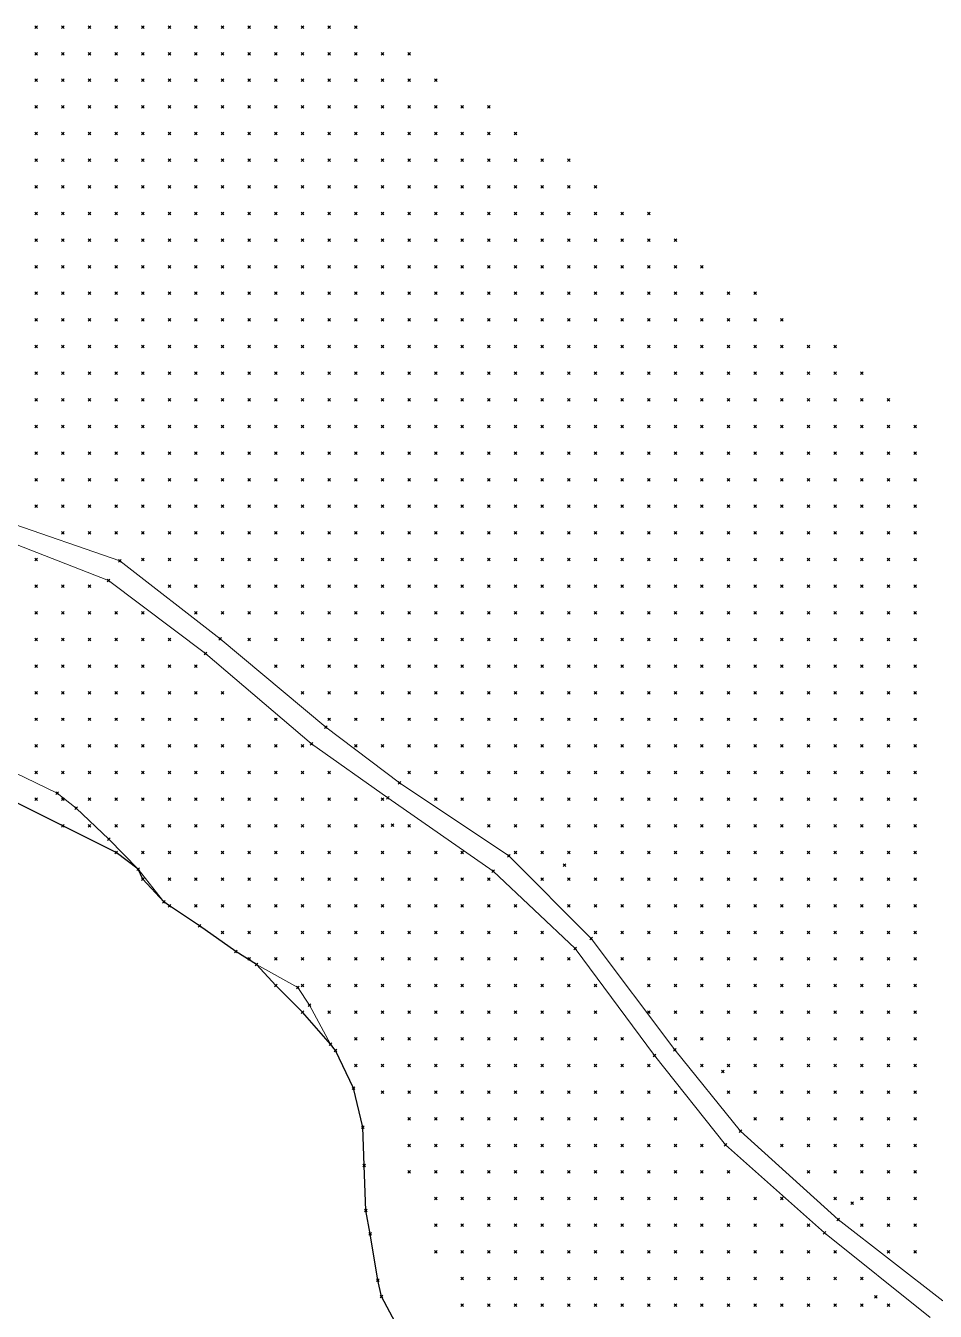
# Model space of a CAD drawing. Header units: metres. Extents: x 441556 to 446409, y 432338 to 461058.
# Drawn here: x 443962.4 to 444064.8, y 446802.6 to 446947.4 of the extents above; entities that cross this region are included whole.
import ezdxf

# ---------------------------------------------------------------- set-up
doc = ezdxf.new("R2010")
doc.units = ezdxf.units.M
doc.header["$MEASUREMENT"] = 0
doc.header["$PDMODE"] = 35
doc.header["$PDSIZE"] = 0.15
for name, color, linetype, lineweight in [('DTM-BRE-RevN_GRP_CURS APA', 2, 'Continuous', 0), ('DTM-BRE-RevN_GRP_DRUM PAMANT', 2, 'Continuous', 0), ('DTM-NOK-RevN_LIDAR_co_lidar', 91, 'Continuous', 0), ('DTM-NOK-RevN_RTK', 32, 'Continuous', 0)]:
    doc.layers.add(name, color=color, linetype=linetype, lineweight=lineweight)
doc.layers.add('DTM-INT_YP', color=121, linetype='Continuous')

msp = doc.modelspace()

# ---------------------------------------------------------------- linework, layer by layer
at = {"layer": 'DTM-BRE-RevN_GRP_CURS APA'}
for p, q in [((443965.916, 446860.971, 337.825), (443961.209, 446863.254, 337.76)), ((443968.059, 446859.263, 337.695), (443965.916, 446860.971, 337.825)), ((443971.738, 446855.771, 337.825), (443968.059, 446859.263, 337.695)), ((443975.044, 446852.379, 337.76), (443971.738, 446855.771, 337.825)), ((443977.959, 446848.715, 337.631), (443975.044, 446852.379, 337.76)), ((443981.965, 446846.009, 337.631), (443977.959, 446848.715, 337.631)), ((443986.047, 446843.104, 337.857), (443981.965, 446846.009, 337.631)), ((443988.392, 446841.653, 337.857), (443986.047, 446843.104, 337.857)), ((443993.042, 446839.075, 337.857), (443988.392, 446841.653, 337.857)), ((443994.367, 446837.067, 337.857), (443993.042, 446839.075, 337.857)), ((443996.726, 446832.668, 337.76), (443994.367, 446837.067, 337.857)), ((443997.285, 446831.983, 337.631), (443996.726, 446832.668, 337.76)), ((443999.303, 446827.731, 337.76), (443997.285, 446831.983, 337.631)), ((444000.34, 446823.33, 337.792), (443999.303, 446827.731, 337.76)), ((444000.507, 446819.024, 337.792), (444000.34, 446823.33, 337.792)), ((444000.709, 446813.936, 337.792), (444000.507, 446819.024, 337.792)), ((444001.199, 446811.333, 337.792), (444000.709, 446813.936, 337.792)), ((444002.046, 446806.088, 337.631), (444001.199, 446811.333, 337.792)), ((444002.471, 446804.263, 337.663), (444002.046, 446806.088, 337.631)), ((444004.633, 446800.156, 337.663), (444002.471, 446804.263, 337.663))]:
    msp.add_line(p, q, dxfattribs=at)
at = {"layer": 'DTM-BRE-RevN_GRP_DRUM PAMANT'}
for p, q in [((443960.186, 446891.55, 357.008), (443972.984, 446887.136, 357.11)), ((443971.723, 446884.923, 357.088), (443959.703, 446889.586, 356.95)), ((443972.984, 446887.136, 357.11), (443984.294, 446878.325, 357.399)), ((443982.638, 446876.673, 357.424), (443971.723, 446884.923, 357.088)), ((443984.294, 446878.325, 357.399), (443996.173, 446868.377, 357.931)), ((443994.569, 446866.501, 358), (443982.638, 446876.673, 357.424)), ((443996.173, 446868.377, 357.931), (444004.487, 446862.108, 358.107)), ((444003.174, 446860.43, 358.197), (443994.569, 446866.501, 358)), ((444004.487, 446862.108, 358.107), (444016.818, 446853.906, 358.566)), ((444015.045, 446852.182, 358.545), (444003.174, 446860.43, 358.197)), ((444016.818, 446853.906, 358.566), (444026.068, 446844.582, 359.051)), ((444024.287, 446843.453, 359.033), (444015.045, 446852.182, 358.545)), ((444026.068, 446844.582, 359.051), (444035.483, 446832.045, 359.107)), ((444033.211, 446831.386, 359.094), (444024.287, 446843.453, 359.033)), ((444041.21, 446821.341, 359.342), (444033.211, 446831.386, 359.094)), ((444035.483, 446832.045, 359.107), (444042.898, 446822.893, 359.368)), ((444042.898, 446822.893, 359.368), (444053.909, 446812.934, 360.001)), ((444052.354, 446811.428, 360.13), (444041.21, 446821.341, 359.342)), ((444053.909, 446812.934, 360.001), (444065.696, 446803.777, 361.316)), ((444064.259, 446801.895, 361.474), (444052.354, 446811.428, 360.13))]:
    msp.add_line(p, q, dxfattribs=at)
at = {"layer": 'DTM-INT_YP'}
msp.add_polyline3d([(444004.633, 446800.156, 337.663), (444002.471, 446804.263, 337.663), (444002.046, 446806.088, 337.631), (444001.199, 446811.333, 337.792), (444000.709, 446813.936, 337.792), (444000.507, 446819.024, 337.792), (444000.34, 446823.33, 337.792), (443999.303, 446827.731, 337.76), (443997.285, 446831.983, 337.631), (443996.726, 446832.668, 337.76), (443993.564, 446836.278, 337.832), (443990.564, 446839.277, 337.92), (443988.392, 446841.653, 337.857), (443986.047, 446843.104, 337.857), (443981.965, 446846.009, 337.631), (443978.567, 446848.275, 337.989), (443977.959, 446848.715, 337.631), (443975.568, 446851.275, 337.965), (443975.044, 446852.379, 337.76), (443972.568, 446854.274, 338.007), (443966.57, 446857.273, 337.688), (443960.571, 446860.273, 337.688)], dxfattribs=at)
at = {"layer": 'DTM-NOK-RevN_LIDAR_co_lidar'}
for p in [(443963.57, 446947.254, 385.695), (443966.57, 446947.254, 387.295), (443969.569, 446947.254, 389.489), (443972.568, 446947.254, 391.902), (443975.568, 446947.254, 394.102), (443978.567, 446947.254, 396.804), (443981.566, 446947.254, 399.875), (443984.566, 446947.254, 403.146), (443987.565, 446947.254, 406.158), (443990.564, 446947.254, 408.574), (443993.564, 446947.254, 410.334), (443996.563, 446947.254, 411.826), (443999.563, 446947.254, 413.54), (443963.57, 446944.254, 384.618), (443966.57, 446944.254, 386.735), (443969.569, 446944.254, 389.379), (443972.568, 446944.254, 392.246), (443975.568, 446944.254, 394.584), (443978.567, 446944.254, 397.173), (443981.566, 446944.254, 400.663), (443984.566, 446944.254, 404.203), (443987.565, 446944.254, 406.568), (443990.564, 446944.254, 408.309), (443993.564, 446944.254, 409.742), (443996.563, 446944.254, 410.989), (443999.563, 446944.254, 412.432), (444002.562, 446944.254, 413.945), (444005.561, 446944.254, 415.307), (443963.57, 446941.255, 384.186), (443966.57, 446941.255, 386.738), (443969.569, 446941.255, 389.799), (443972.568, 446941.255, 392.453), (443975.568, 446941.255, 395.037), (443978.567, 446941.255, 398.635), (443981.566, 446941.255, 402.309), (443984.566, 446941.255, 405.081), (443987.565, 446941.255, 406.685), (443990.564, 446941.255, 407.817), (443993.564, 446941.255, 408.887), (443996.563, 446941.255, 410.053), (443999.563, 446941.255, 411.294), (444002.562, 446941.255, 412.455), (444005.561, 446941.255, 413.646), (444008.561, 446941.255, 414.856), (443963.57, 446938.256, 384.239), (443966.57, 446938.256, 387.434), (443969.569, 446938.256, 390.482), (443972.568, 446938.256, 393.591), (443975.568, 446938.256, 396.285), (443978.567, 446938.256, 400.031), (443981.566, 446938.256, 403.356), (443984.566, 446938.256, 405.301), (443987.565, 446938.256, 406.354), (443990.564, 446938.256, 407.006), (443993.564, 446938.256, 407.834), (443996.563, 446938.256, 408.747), (443999.563, 446938.256, 409.726), (444002.562, 446938.256, 410.79), (444005.561, 446938.256, 411.9), (444008.561, 446938.256, 412.982), (444011.56, 446938.256, 414.032), (444014.559, 446938.256, 415.232), (443963.57, 446935.256, 384.508), (443966.57, 446935.256, 388.782), (443969.569, 446935.256, 391.503), (443972.568, 446935.256, 394.9), (443975.568, 446935.256, 397.311), (443978.567, 446935.256, 400.223), (443981.566, 446935.256, 403.207), (443984.566, 446935.256, 404.821), (443987.565, 446935.256, 405.546), (443990.564, 446935.256, 405.963), (443993.564, 446935.256, 406.414), (443996.563, 446935.256, 407.069), (443999.563, 446935.256, 407.922), (444002.562, 446935.256, 408.988), (444005.561, 446935.256, 410.039), (444008.561, 446935.256, 411.008), (444011.56, 446935.256, 412.115), (444014.559, 446935.256, 413.343), (444017.559, 446935.256, 414.634), (443963.57, 446932.257, 386.751), (443966.57, 446932.257, 389.559), (443969.569, 446932.257, 392.342), (443972.568, 446932.257, 395.404), (443975.568, 446932.257, 397.372), (443978.567, 446932.257, 399.72), (443981.566, 446932.257, 402.127), (443984.566, 446932.257, 403.718), (443987.565, 446932.257, 404.437), (443990.564, 446932.257, 404.763), (443993.564, 446932.257, 405.082), (443996.563, 446932.257, 405.465), (443999.563, 446932.257, 406.172), (444002.562, 446932.257, 407.14), (444005.561, 446932.257, 408.086), (444008.561, 446932.257, 409.1), (444011.56, 446932.257, 410.207), (444014.559, 446932.257, 411.314), (444017.559, 446932.257, 412.634), (444020.558, 446932.257, 413.966), (444023.557, 446932.257, 415.348), (443963.57, 446929.258, 387.582), (443966.57, 446929.258, 389.733), (443969.569, 446929.258, 391.879), (443972.568, 446929.258, 393.792), (443975.568, 446929.258, 395.333), (443978.567, 446929.258, 397.697), (443981.566, 446929.258, 400.323), (443984.566, 446929.258, 401.998), (443987.565, 446929.258, 402.707), (443990.564, 446929.258, 403.01), (443993.564, 446929.258, 403.375), (443996.563, 446929.258, 403.787), (443999.563, 446929.258, 404.382), (444002.562, 446929.258, 405.176), (444005.561, 446929.258, 406.123), (444008.561, 446929.258, 407.175), (444011.56, 446929.258, 408.229), (444014.559, 446929.258, 409.411), (444017.559, 446929.258, 410.752), (444020.558, 446929.258, 411.943), (444023.557, 446929.258, 413.258), (444026.557, 446929.258, 414.381), (443963.57, 446926.258, 387.159), (443966.57, 446926.258, 389.058), (443969.569, 446926.258, 390.597), (443972.568, 446926.258, 391.869), (443975.568, 446926.258, 393.126), (443978.567, 446926.258, 395.116), (443981.566, 446926.258, 397.407), (443984.566, 446926.258, 399.177), (443987.565, 446926.258, 400.455), (443990.564, 446926.258, 401.106), (443993.564, 446926.258, 401.595), (443996.563, 446926.258, 402.071), (443999.563, 446926.258, 402.657), (444002.562, 446926.258, 403.337), (444005.561, 446926.258, 404.201), (444008.561, 446926.258, 405.203), (444011.56, 446926.258, 406.276), (444014.559, 446926.258, 407.603), (444017.559, 446926.258, 408.9), (444020.558, 446926.258, 410.002), (444023.557, 446926.258, 411.123), (444026.557, 446926.258, 412.347), (444029.556, 446926.258, 413.439), (444032.555, 446926.258, 414.778), (443963.57, 446923.259, 385.905), (443966.57, 446923.259, 387.449), (443969.569, 446923.259, 388.654), (443972.568, 446923.259, 389.758), (443975.568, 446923.259, 391.105), (443978.567, 446923.259, 392.657), (443981.566, 446923.259, 394.342), (443984.566, 446923.259, 396.136), (443987.565, 446923.259, 397.814), (443990.564, 446923.259, 398.801), (443993.564, 446923.259, 399.701), (443996.563, 446923.259, 400.317), (443999.563, 446923.259, 400.834), (444002.562, 446923.259, 401.509), (444005.561, 446923.259, 402.376), (444008.561, 446923.259, 403.425), (444011.56, 446923.259, 404.584), (444014.559, 446923.259, 405.796), (444017.559, 446923.259, 406.942), (444020.558, 446923.259, 408.019), (444023.557, 446923.259, 409.202), (444026.557, 446923.259, 410.256), (444029.556, 446923.259, 411.492), (444032.555, 446923.259, 412.945), (444035.555, 446923.259, 414.415), (443963.57, 446920.26, 384.019), (443966.57, 446920.26, 385.449), (443969.569, 446920.26, 386.607), (443972.568, 446920.26, 387.473), (443975.568, 446920.26, 388.859), (443978.567, 446920.26, 390.39), (443981.566, 446920.26, 391.688), (443984.566, 446920.26, 393.541), (443987.565, 446920.26, 395.252), (443990.564, 446920.26, 396.566), (443993.564, 446920.26, 397.577), (443996.563, 446920.26, 398.279), (443999.563, 446920.26, 398.969), (444002.562, 446920.26, 399.703), (444005.561, 446920.26, 400.566), (444008.561, 446920.26, 401.654), (444011.56, 446920.26, 402.778), (444014.559, 446920.26, 403.824), (444017.559, 446920.26, 404.859), (444020.558, 446920.26, 406.056), (444023.557, 446920.26, 407.347), (444026.557, 446920.26, 408.397), (444029.556, 446920.26, 409.727), (444032.555, 446920.26, 411.339), (444035.555, 446920.26, 412.81), (444038.554, 446920.26, 414.311), (443963.57, 446917.26, 382.069), (443966.57, 446917.26, 383.208), (443969.569, 446917.26, 384.421), (443972.568, 446917.26, 385.298), (443975.568, 446917.26, 386.383), (443978.567, 446917.26, 388.041), (443981.566, 446917.26, 389.456), (443984.566, 446917.26, 391.29), (443987.565, 446917.26, 392.93), (443990.564, 446917.26, 394.411), (443993.564, 446917.26, 395.429), (443996.563, 446917.26, 396.256), (443999.563, 446917.26, 397.071), (444002.562, 446917.26, 397.88), (444005.561, 446917.26, 398.681), (444008.561, 446917.26, 399.64), (444011.56, 446917.26, 400.743), (444014.559, 446917.26, 401.748), (444017.559, 446917.26, 402.837), (444020.558, 446917.26, 403.999), (444023.557, 446917.26, 405.298), (444026.557, 446917.26, 406.592), (444029.556, 446917.26, 407.897), (444032.555, 446917.26, 409.628), (444035.555, 446917.26, 410.872), (444038.554, 446917.26, 412.769), (444041.553, 446917.26, 414.241), (444044.553, 446917.26, 416.329), (443963.57, 446914.261, 379.845), (443966.57, 446914.261, 380.645), (443969.569, 446914.261, 381.922), (443972.568, 446914.261, 383.009), (443975.568, 446914.261, 384.21), (443978.567, 446914.261, 385.575), (443981.566, 446914.261, 387.536), (443984.566, 446914.261, 389.269), (443987.565, 446914.261, 390.892), (443990.564, 446914.261, 392.337), (443993.564, 446914.261, 393.442), (443996.563, 446914.261, 394.406), (443999.563, 446914.261, 395.082), (444002.562, 446914.261, 395.859), (444005.561, 446914.261, 396.703), (444008.561, 446914.261, 397.576), (444011.56, 446914.261, 398.614), (444014.559, 446914.261, 399.568), (444017.559, 446914.261, 400.74), (444020.558, 446914.261, 401.863), (444023.557, 446914.261, 403.261), (444026.557, 446914.261, 404.632), (444029.556, 446914.261, 406.121), (444032.555, 446914.261, 407.77), (444035.555, 446914.261, 409.17), (444038.554, 446914.261, 411.241), (444041.553, 446914.261, 412.742), (444044.553, 446914.261, 415.063), (444047.552, 446914.261, 416.924), (443963.57, 446911.262, 377.42), (443966.57, 446911.262, 378.205), (443969.569, 446911.262, 379.612), (443972.568, 446911.262, 380.818), (443975.568, 446911.262, 382.23), (443978.567, 446911.262, 383.306), (443981.566, 446911.262, 385.401), (443984.566, 446911.262, 387.237), (443987.565, 446911.262, 389.042), (443990.564, 446911.262, 390.571), (443993.564, 446911.262, 391.59), (443996.563, 446911.262, 392.454), (443999.563, 446911.262, 393.127), (444002.562, 446911.262, 393.762), (444005.561, 446911.262, 394.629), (444008.561, 446911.262, 395.592), (444011.56, 446911.262, 396.461), (444014.559, 446911.262, 397.385), (444017.559, 446911.262, 398.559), (444020.558, 446911.262, 399.886), (444023.557, 446911.262, 401.438), (444026.557, 446911.262, 402.94), (444029.556, 446911.262, 404.525), (444032.555, 446911.262, 406.021), (444035.555, 446911.262, 407.873), (444038.554, 446911.262, 409.589), (444041.553, 446911.262, 411.574), (444044.553, 446911.262, 413.701), (444047.552, 446911.262, 415.613), (444050.551, 446911.262, 418.001), (444053.551, 446911.262, 420.165), (443963.57, 446908.262, 375.248), (443966.57, 446908.262, 376.061), (443969.569, 446908.262, 377.39), (443972.568, 446908.262, 378.616), (443975.568, 446908.262, 379.649), (443978.567, 446908.262, 381.199), (443981.566, 446908.262, 383.048), (443984.566, 446908.262, 385.092), (443987.565, 446908.262, 387.182), (443990.564, 446908.262, 388.677), (443993.564, 446908.262, 389.648), (443996.563, 446908.262, 390.385), (443999.563, 446908.262, 391.074), (444002.562, 446908.262, 391.733), (444005.561, 446908.262, 392.528), (444008.561, 446908.262, 393.487), (444011.56, 446908.262, 394.454), (444014.559, 446908.262, 395.492), (444017.559, 446908.262, 396.672), (444020.558, 446908.262, 398.089), (444023.557, 446908.262, 399.685), (444026.557, 446908.262, 401.407), (444029.556, 446908.262, 402.73), (444032.555, 446908.262, 404.372), (444035.555, 446908.262, 406.155), (444038.554, 446908.262, 408.277), (444041.553, 446908.262, 410.383), (444044.553, 446908.262, 412.355), (444047.552, 446908.262, 414.225), (444050.551, 446908.262, 416.403), (444053.551, 446908.262, 418.648), (444056.55, 446908.262, 420.539), (443963.57, 446905.263, 372.876), (443966.57, 446905.263, 373.752), (443969.569, 446905.263, 375.056), (443972.568, 446905.263, 376.016), (443975.568, 446905.263, 377.308), (443978.567, 446905.263, 379.083), (443981.566, 446905.263, 380.818), (443984.566, 446905.263, 383.052), (443987.565, 446905.263, 385.731), (443990.564, 446905.263, 387.027), (443993.564, 446905.263, 387.512), (443996.563, 446905.263, 388.144), (443999.563, 446905.263, 388.832), (444002.562, 446905.263, 389.631), (444005.561, 446905.263, 390.419), (444008.561, 446905.263, 391.255), (444011.56, 446905.263, 392.423), (444014.559, 446905.263, 393.586), (444017.559, 446905.263, 394.841), (444020.558, 446905.263, 396.553), (444023.557, 446905.263, 398.049), (444026.557, 446905.263, 399.527), (444029.556, 446905.263, 401.008), (444032.555, 446905.263, 402.728), (444035.555, 446905.263, 404.477), (444038.554, 446905.263, 406.841), (444041.553, 446905.263, 409.206), (444044.553, 446905.263, 411.274), (444047.552, 446905.263, 412.968), (444050.551, 446905.263, 414.913), (444053.551, 446905.263, 417.107), (444056.55, 446905.263, 418.972), (444059.549, 446905.263, 420.616), (443963.57, 446902.264, 370.219), (443966.57, 446902.264, 370.718), (443969.569, 446902.264, 372.015), (443972.568, 446902.264, 373.556), (443975.568, 446902.264, 375.021), (443978.567, 446902.264, 376.533), (443981.566, 446902.264, 378.378), (443984.566, 446902.264, 380.871), (443987.565, 446902.264, 383.803), (443990.564, 446902.264, 385.019), (443993.564, 446902.264, 385.368), (443996.563, 446902.264, 386.035), (443999.563, 446902.264, 386.747), (444002.562, 446902.264, 387.478), (444005.561, 446902.264, 388.254), (444008.561, 446902.264, 389.229), (444011.56, 446902.264, 390.506), (444014.559, 446902.264, 391.679), (444017.559, 446902.264, 393.048), (444020.558, 446902.264, 394.704), (444023.557, 446902.264, 396.118), (444026.557, 446902.264, 397.625), (444029.556, 446902.264, 399.531), (444032.555, 446902.264, 401.014), (444035.555, 446902.264, 402.958), (444038.554, 446902.264, 405.189), (444041.553, 446902.264, 407.665), (444044.553, 446902.264, 409.634), (444047.552, 446902.264, 411.778), (444050.551, 446902.264, 413.525), (444053.551, 446902.264, 415.414), (444056.55, 446902.264, 417.005), (444059.549, 446902.264, 418.469), (444062.549, 446902.264, 419.991), (443963.57, 446899.264, 366.725), (443966.57, 446899.264, 366.069), (443969.569, 446899.264, 367.568), (443972.568, 446899.264, 370.819), (443975.568, 446899.264, 372.74), (443978.567, 446899.264, 374.091), (443981.566, 446899.264, 375.782), (443984.566, 446899.264, 378.082), (443987.565, 446899.264, 380.814), (443990.564, 446899.264, 382.471), (443993.564, 446899.264, 383.22), (443996.563, 446899.264, 383.844), (443999.563, 446899.264, 384.579), (444002.562, 446899.264, 385.426), (444005.561, 446899.264, 386.314), (444008.561, 446899.264, 387.275), (444011.56, 446899.264, 388.432), (444014.559, 446899.264, 389.773), (444017.559, 446899.264, 391.242), (444020.558, 446899.264, 392.711), (444023.557, 446899.264, 394.184), (444026.557, 446899.264, 395.608), (444029.556, 446899.264, 397.79), (444032.555, 446899.264, 399.343), (444035.555, 446899.264, 401.514), (444038.554, 446899.264, 403.813), (444041.553, 446899.264, 405.971), (444044.553, 446899.264, 408.111), (444047.552, 446899.264, 410.068), (444050.551, 446899.264, 411.823), (444053.551, 446899.264, 413.439), (444056.55, 446899.264, 415.046), (444059.549, 446899.264, 416.338), (444062.549, 446899.264, 417.683), (443963.57, 446896.265, 362.394), (443966.57, 446896.265, 362.294), (443969.569, 446896.265, 363.801), (443972.568, 446896.265, 367.206), (443975.568, 446896.265, 370.302), (443978.567, 446896.265, 371.652), (443981.566, 446896.265, 372.79), (443984.566, 446896.265, 375.024), (443987.565, 446896.265, 377.628), (443990.564, 446896.265, 379.384), (443993.564, 446896.265, 380.481), (443996.563, 446896.265, 381.49), (443999.563, 446896.265, 381.93), (444002.562, 446896.265, 382.941), (444005.561, 446896.265, 384.454), (444008.561, 446896.265, 385.455), (444011.56, 446896.265, 386.552), (444014.559, 446896.265, 388.015), (444017.559, 446896.265, 389.454), (444020.558, 446896.265, 390.874), (444023.557, 446896.265, 392.438), (444026.557, 446896.265, 394.439), (444029.556, 446896.265, 395.953), (444032.555, 446896.265, 398.01), (444035.555, 446896.265, 400.395), (444038.554, 446896.265, 402.637), (444041.553, 446896.265, 404.451), (444044.553, 446896.265, 406.43), (444047.552, 446896.265, 408.416), (444050.551, 446896.265, 409.874), (444053.551, 446896.265, 411.318), (444056.55, 446896.265, 412.679), (444059.549, 446896.265, 413.959), (444062.549, 446896.265, 415.387), (443963.57, 446893.266, 358.226), (443966.57, 446893.266, 358.93), (443969.569, 446893.266, 360.092), (443972.568, 446893.266, 363.251), (443975.568, 446893.266, 366.881), (443978.567, 446893.266, 369.293), (443981.566, 446893.266, 370.902), (443984.566, 446893.266, 372.717), (443987.565, 446893.266, 375.052), (443990.564, 446893.266, 376.91), (443993.564, 446893.266, 378.185), (443996.563, 446893.266, 379.229), (443999.563, 446893.266, 380.344), (444002.562, 446893.266, 381.397), (444005.561, 446893.266, 382.3), (444008.561, 446893.266, 383.306), (444011.56, 446893.266, 384.741), (444014.559, 446893.266, 386.425), (444017.559, 446893.266, 387.761), (444020.558, 446893.266, 389.089), (444023.557, 446893.266, 390.708), (444026.557, 446893.266, 392.644), (444029.556, 446893.266, 394.71), (444032.555, 446893.266, 396.633), (444035.555, 446893.266, 398.901), (444038.554, 446893.266, 401.24), (444041.553, 446893.266, 403.002), (444044.553, 446893.266, 404.78), (444047.552, 446893.266, 406.563), (444050.551, 446893.266, 407.775), (444053.551, 446893.266, 409.012), (444056.55, 446893.266, 410.365), (444059.549, 446893.266, 411.648), (444062.549, 446893.266, 413.066), (443966.57, 446890.266, 356.813), (443969.569, 446890.266, 357.072), (443972.568, 446890.266, 357.966), (443975.568, 446890.266, 360.851), (443978.567, 446890.266, 364.551), (443981.566, 446890.266, 367.628), (443984.566, 446890.266, 370.871), (443987.565, 446890.266, 372.961), (443990.564, 446890.266, 374.793), (443993.564, 446890.266, 376.089), (443996.563, 446890.266, 377.093), (443999.563, 446890.266, 378.076), (444002.562, 446890.266, 379.232), (444005.561, 446890.266, 380.419), (444008.561, 446890.266, 381.5), (444011.56, 446890.266, 382.887), (444014.559, 446890.266, 384.645), (444017.559, 446890.266, 386.157), (444020.558, 446890.266, 387.394), (444023.557, 446890.266, 388.996), (444026.557, 446890.266, 390.953), (444029.556, 446890.266, 393.302), (444032.555, 446890.266, 395.317), (444035.555, 446890.266, 397.399), (444038.554, 446890.266, 399.866), (444041.553, 446890.266, 401.774), (444044.553, 446890.266, 402.941), (444047.552, 446890.266, 404.258), (444050.551, 446890.266, 405.73), (444053.551, 446890.266, 406.934), (444056.55, 446890.266, 408.03), (444059.549, 446890.266, 409.551), (444062.549, 446890.266, 411.269), (443963.57, 446887.267, 356.74), (443975.568, 446887.267, 357.206), (443978.567, 446887.267, 358.559), (443981.566, 446887.267, 363.052), (443984.566, 446887.267, 368.733), (443987.565, 446887.267, 371.423), (443990.564, 446887.267, 372.949), (443993.564, 446887.267, 373.823), (443996.563, 446887.267, 374.597), (443999.563, 446887.267, 375.704), (444002.562, 446887.267, 377.015), (444005.561, 446887.267, 378.363), (444008.561, 446887.267, 379.622), (444011.56, 446887.267, 381.085), (444014.559, 446887.267, 382.767), (444017.559, 446887.267, 384.097), (444020.558, 446887.267, 385.957), (444023.557, 446887.267, 387.723), (444026.557, 446887.267, 389.28), (444029.556, 446887.267, 391.686), (444032.555, 446887.267, 394.001), (444035.555, 446887.267, 396.384), (444038.554, 446887.267, 398.317), (444041.553, 446887.267, 399.551), (444044.553, 446887.267, 400.799), (444047.552, 446887.267, 402.33), (444050.551, 446887.267, 403.546), (444053.551, 446887.267, 404.656), (444056.55, 446887.267, 406.139), (444059.549, 446887.267, 407.788), (444062.549, 446887.267, 409.513), (443963.57, 446884.268, 354.417), (443966.57, 446884.268, 354.765), (443969.569, 446884.268, 355.727), (443978.567, 446884.268, 357.171), (443981.566, 446884.268, 358.166), (443984.566, 446884.268, 365.25), (443987.565, 446884.268, 369.216), (443990.564, 446884.268, 370.665), (443993.564, 446884.268, 371.336), (443996.563, 446884.268, 372.159), (443999.563, 446884.268, 373.403), (444002.562, 446884.268, 374.814), (444005.561, 446884.268, 376.301), (444008.561, 446884.268, 377.719), (444011.56, 446884.268, 379.074), (444014.559, 446884.268, 380.597), (444017.559, 446884.268, 382.235), (444020.558, 446884.268, 384.259), (444023.557, 446884.268, 385.694), (444026.557, 446884.268, 386.826), (444029.556, 446884.268, 389.835), (444032.555, 446884.268, 392.527), (444035.555, 446884.268, 394.809), (444038.554, 446884.268, 396.12), (444041.553, 446884.268, 397.142), (444044.553, 446884.268, 398.452), (444047.552, 446884.268, 400.001), (444050.551, 446884.268, 401.25), (444053.551, 446884.268, 402.604), (444056.55, 446884.268, 404.082), (444059.549, 446884.268, 405.888), (444062.549, 446884.268, 407.931), (443963.57, 446881.268, 351.294), (443966.57, 446881.268, 352.289), (443969.569, 446881.268, 353.361), (443972.568, 446881.268, 354.55), (443975.568, 446881.268, 356.459), (443981.566, 446881.268, 357.2), (443984.566, 446881.268, 358.498), (443987.565, 446881.268, 364.724), (443990.564, 446881.268, 368.356), (443993.564, 446881.268, 369.594), (443996.563, 446881.268, 370.445), (443999.563, 446881.268, 371.294), (444002.562, 446881.268, 372.7), (444005.561, 446881.268, 374.407), (444008.561, 446881.268, 375.737), (444011.56, 446881.268, 377.194), (444014.559, 446881.268, 379.029), (444017.559, 446881.268, 380.514), (444020.558, 446881.268, 382.048), (444023.557, 446881.268, 384.171), (444026.557, 446881.268, 386.107), (444029.556, 446881.268, 388.196), (444032.555, 446881.268, 390.447), (444035.555, 446881.268, 391.997), (444038.554, 446881.268, 393.693), (444041.553, 446881.268, 394.891), (444044.553, 446881.268, 396.311), (444047.552, 446881.268, 397.702), (444050.551, 446881.268, 399.178), (444053.551, 446881.268, 400.678), (444056.55, 446881.268, 402.276), (444059.549, 446881.268, 404.256), (444062.549, 446881.268, 406.351), (443963.57, 446878.269, 348.997), (443966.57, 446878.269, 350.029), (443969.569, 446878.269, 351.01), (443972.568, 446878.269, 352.116), (443975.568, 446878.269, 354.016), (443978.567, 446878.269, 356.082), (443987.565, 446878.269, 359.158), (443990.564, 446878.269, 364.1), (443993.564, 446878.269, 367.027), (443996.563, 446878.269, 367.447), (443999.563, 446878.269, 368.818), (444002.562, 446878.269, 371.02), (444005.561, 446878.269, 372.702), (444008.561, 446878.269, 374.205), (444011.56, 446878.269, 375.679), (444014.559, 446878.269, 376.957), (444017.559, 446878.269, 378.474), (444020.558, 446878.269, 380.399), (444023.557, 446878.269, 382.285), (444026.557, 446878.269, 384.163), (444029.556, 446878.269, 386.36), (444032.555, 446878.269, 388.705), (444035.555, 446878.269, 390.076), (444038.554, 446878.269, 391.413), (444041.553, 446878.269, 392.527), (444044.553, 446878.269, 394.206), (444047.552, 446878.269, 395.693), (444050.551, 446878.269, 397.066), (444053.551, 446878.269, 398.588), (444056.55, 446878.269, 400.681), (444059.549, 446878.269, 402.896), (444062.549, 446878.269, 405.099), (443963.57, 446875.27, 346.665), (443966.57, 446875.27, 347.758), (443969.569, 446875.27, 348.86), (443972.568, 446875.27, 349.948), (443975.568, 446875.27, 352.232), (443978.567, 446875.27, 354.814), (443981.566, 446875.27, 356.778), (443990.564, 446875.27, 359.146), (443993.564, 446875.27, 361.008), (443996.563, 446875.27, 363.132), (443999.563, 446875.27, 366.519), (444002.562, 446875.27, 369.476), (444005.561, 446875.27, 371.305), (444008.561, 446875.27, 372.885), (444011.56, 446875.27, 374.163), (444014.559, 446875.27, 375.477), (444017.559, 446875.27, 377.05), (444020.558, 446875.27, 378.655), (444023.557, 446875.27, 380.399), (444026.557, 446875.27, 382.283), (444029.556, 446875.27, 384.457), (444032.555, 446875.27, 386.512), (444035.555, 446875.27, 387.563), (444038.554, 446875.27, 389.049), (444041.553, 446875.27, 390.473), (444044.553, 446875.27, 391.973), (444047.552, 446875.27, 393.526), (444050.551, 446875.27, 395.33), (444053.551, 446875.27, 397.233), (444056.55, 446875.27, 399.22), (444059.549, 446875.27, 401.72), (444062.549, 446875.27, 404.102), (443963.57, 446872.27, 344.337), (443966.57, 446872.27, 345.662), (443969.569, 446872.27, 346.8), (443972.568, 446872.27, 347.775), (443975.568, 446872.27, 349.25), (443978.567, 446872.27, 351.962), (443981.566, 446872.27, 355.249), (443984.566, 446872.27, 356.882), (443993.564, 446872.27, 358.387), (443996.563, 446872.27, 360.4), (443999.563, 446872.27, 362.926), (444002.562, 446872.27, 366.477), (444005.561, 446872.27, 369.587), (444008.561, 446872.27, 370.858), (444011.56, 446872.27, 371.877), (444014.559, 446872.27, 373.19), (444017.559, 446872.27, 374.791), (444020.558, 446872.27, 376.854), (444023.557, 446872.27, 378.352), (444026.557, 446872.27, 380.557), (444029.556, 446872.27, 382.456), (444032.555, 446872.27, 384.417), (444035.555, 446872.27, 385.588), (444038.554, 446872.27, 387.007), (444041.553, 446872.27, 388.265), (444044.553, 446872.27, 389.901), (444047.552, 446872.27, 391.506), (444050.551, 446872.27, 393.585), (444053.551, 446872.27, 395.937), (444056.55, 446872.27, 398.301), (444059.549, 446872.27, 400.583), (444062.549, 446872.27, 402.724), (443963.57, 446869.271, 342.124), (443966.57, 446869.271, 343.232), (443969.569, 446869.271, 344.265), (443972.568, 446869.271, 345.394), (443975.568, 446869.271, 346.393), (443978.567, 446869.271, 348.539), (443981.566, 446869.271, 351.58), (443984.566, 446869.271, 354.816), (443987.565, 446869.271, 356.092), (443990.564, 446869.271, 357.059), (443996.563, 446869.271, 358.506), (443999.563, 446869.271, 359.885), (444002.562, 446869.271, 362.953), (444005.561, 446869.271, 366.772), (444008.561, 446869.271, 368.907), (444011.56, 446869.271, 369.715), (444014.559, 446869.271, 371.109), (444017.559, 446869.271, 373.086), (444020.558, 446869.271, 374.909), (444023.557, 446869.271, 376.626), (444026.557, 446869.271, 378.812), (444029.556, 446869.271, 380.205), (444032.555, 446869.271, 382.068), (444035.555, 446869.271, 383.478), (444038.554, 446869.271, 384.975), (444041.553, 446869.271, 386.08), (444044.553, 446869.271, 387.996), (444047.552, 446869.271, 390.028), (444050.551, 446869.271, 392.271), (444053.551, 446869.271, 394.705), (444056.55, 446869.271, 396.951), (444059.549, 446869.271, 399.134), (444062.549, 446869.271, 400.699), (443963.57, 446866.272, 340.168), (443966.57, 446866.272, 341.081), (443969.569, 446866.272, 342.156), (443972.568, 446866.272, 343.096), (443975.568, 446866.272, 344.114), (443978.567, 446866.272, 345.942), (443981.566, 446866.272, 348.1), (443984.566, 446866.272, 351.408), (443987.565, 446866.272, 353.615), (443990.564, 446866.272, 355.826), (443993.564, 446866.272, 357.371), (443999.563, 446866.272, 358.369), (444002.562, 446866.272, 359.852), (444005.561, 446866.272, 363.221), (444008.561, 446866.272, 365.935), (444011.56, 446866.272, 366.565), (444014.559, 446866.272, 368.533), (444017.559, 446866.272, 371.358), (444020.558, 446866.272, 373.068), (444023.557, 446866.272, 374.642), (444026.557, 446866.272, 376.684), (444029.556, 446866.272, 378.257), (444032.555, 446866.272, 379.645), (444035.555, 446866.272, 381.371), (444038.554, 446866.272, 382.858), (444041.553, 446866.272, 384.389), (444044.553, 446866.272, 386.234), (444047.552, 446866.272, 388.403), (444050.551, 446866.272, 390.958), (444053.551, 446866.272, 392.898), (444056.55, 446866.272, 393.581), (444059.549, 446866.272, 396.117), (444062.549, 446866.272, 397.753), (443963.57, 446863.272, 338.521), (443966.57, 446863.272, 339.364), (443969.569, 446863.272, 340.356), (443972.568, 446863.272, 341.314), (443975.568, 446863.272, 342.303), (443978.567, 446863.272, 344.169), (443981.566, 446863.272, 345.88), (443984.566, 446863.272, 348.33), (443987.565, 446863.272, 350.363), (443990.564, 446863.272, 353.175), (443993.564, 446863.272, 355.653), (443996.563, 446863.272, 357.23), (444005.561, 446863.272, 359.736), (444008.561, 446863.272, 361.9), (444011.56, 446863.272, 363.178), (444014.559, 446863.272, 365.002), (444017.559, 446863.272, 369.1), (444020.558, 446863.272, 371.358), (444023.557, 446863.272, 372.971), (444026.557, 446863.272, 374.84), (444029.556, 446863.272, 376.282), (444032.555, 446863.272, 377.662), (444035.555, 446863.272, 379.136), (444038.554, 446863.272, 380.985), (444041.553, 446863.272, 382.648), (444044.553, 446863.272, 383.959), (444047.552, 446863.272, 385.435), (444050.551, 446863.272, 387.687), (444053.551, 446863.272, 389.433), (444056.55, 446863.272, 390.509), (444059.549, 446863.272, 392.828), (444062.549, 446863.272, 394.818), (443963.57, 446860.273, 337.794), (443966.57, 446860.273, 338.161), (443969.569, 446860.273, 338.841), (443972.568, 446860.273, 339.963), (443975.568, 446860.273, 340.986), (443978.567, 446860.273, 342.784), (443981.566, 446860.273, 344.558), (443984.566, 446860.273, 346.381), (443987.565, 446860.273, 347.957), (443990.564, 446860.273, 349.88), (443993.564, 446860.273, 353.075), (443996.563, 446860.273, 355.984), (443999.563, 446860.273, 357.487), (444002.562, 446860.273, 357.99), (444008.561, 446860.273, 359.054), (444011.56, 446860.273, 360.032), (444014.559, 446860.273, 361.482), (444017.559, 446860.273, 365.425), (444020.558, 446860.273, 369.26), (444023.557, 446860.273, 371.173), (444026.557, 446860.273, 372.96), (444029.556, 446860.273, 374.337), (444032.555, 446860.273, 375.86), (444035.555, 446860.273, 377.067), (444038.554, 446860.273, 378.503), (444041.553, 446860.273, 380.068), (444044.553, 446860.273, 381.008), (444047.552, 446860.273, 382.368), (444050.551, 446860.273, 384.359), (444053.551, 446860.273, 386.508), (444056.55, 446860.273, 388.828), (444059.549, 446860.273, 390.995), (444062.549, 446860.273, 392.685), (443966.57, 446857.273, 337.688), (443969.569, 446857.273, 337.973), (443972.568, 446857.273, 338.812), (443975.568, 446857.273, 339.907), (443978.567, 446857.273, 341.398), (443981.566, 446857.273, 343.158), (443984.566, 446857.273, 344.735), (443987.565, 446857.273, 346.182), (443990.564, 446857.273, 347.458), (443993.564, 446857.273, 350.116), (443996.563, 446857.273, 353.947), (443999.563, 446857.273, 356.289), (444002.562, 446857.273, 357.508), (444005.561, 446857.273, 358.186), (444014.559, 446857.273, 359.124), (444017.559, 446857.273, 361.283), (444020.558, 446857.273, 364.942), (444023.557, 446857.273, 367.855), (444026.557, 446857.273, 370.98), (444029.556, 446857.273, 372.429), (444032.555, 446857.273, 373.724), (444035.555, 446857.273, 374.733), (444038.554, 446857.273, 376.012), (444041.553, 446857.273, 377.543), (444044.553, 446857.273, 378.846), (444047.552, 446857.273, 380.615), (444050.551, 446857.273, 382.821), (444053.551, 446857.273, 385.021), (444056.55, 446857.273, 387.467), (444059.549, 446857.273, 389.605), (444062.549, 446857.273, 391.134), (443972.568, 446854.274, 338.007), (443975.568, 446854.274, 338.822), (443978.567, 446854.274, 340.102), (443981.566, 446854.274, 341.603), (443984.566, 446854.274, 343.112), (443987.565, 446854.274, 344.365), (443990.564, 446854.274, 345.687), (443993.564, 446854.274, 347.214), (443996.563, 446854.274, 349.833), (443999.563, 446854.274, 352.955), (444002.562, 446854.274, 355.541), (444005.561, 446854.274, 357.122), (444008.561, 446854.274, 357.876), (444011.56, 446854.274, 358.206), (444017.559, 446854.274, 358.992), (444020.558, 446854.274, 360.745), (444023.557, 446854.274, 363.913), (444026.557, 446854.274, 368.597), (444029.556, 446854.274, 370.173), (444032.555, 446854.274, 371.507), (444035.555, 446854.274, 372.805), (444038.554, 446854.274, 374.23), (444041.553, 446854.274, 375.735), (444044.553, 446854.274, 377.514), (444047.552, 446854.274, 379.468), (444050.551, 446854.274, 382.151), (444053.551, 446854.274, 384.108), (444056.55, 446854.274, 386.061), (444059.549, 446854.274, 388.246), (444062.549, 446854.274, 389.924), (443975.568, 446851.275, 337.965), (443978.567, 446851.275, 338.9), (443981.566, 446851.275, 340.145), (443984.566, 446851.275, 341.577), (443987.565, 446851.275, 342.493), (443990.564, 446851.275, 343.556), (443993.564, 446851.275, 344.775), (443996.563, 446851.275, 346.064), (443999.563, 446851.275, 349.241), (444002.562, 446851.275, 352.516), (444005.561, 446851.275, 354.661), (444008.561, 446851.275, 356.413), (444011.56, 446851.275, 357.35), (444014.559, 446851.275, 357.784), (444020.558, 446851.275, 359.035), (444023.557, 446851.275, 360.886), (444026.557, 446851.275, 364.8), (444029.556, 446851.275, 367.036), (444032.555, 446851.275, 369.164), (444035.555, 446851.275, 371.015), (444038.554, 446851.275, 372.564), (444041.553, 446851.275, 374.149), (444044.553, 446851.275, 376.294), (444047.552, 446851.275, 378.248), (444050.551, 446851.275, 381.242), (444053.551, 446851.275, 383.2), (444056.55, 446851.275, 384.987), (444059.549, 446851.275, 387.226), (444062.549, 446851.275, 388.952), (443978.567, 446848.275, 337.989), (443981.566, 446848.275, 338.757), (443984.566, 446848.275, 339.866), (443987.565, 446848.275, 340.656), (443990.564, 446848.275, 341.463), (443993.564, 446848.275, 342.656), (443996.563, 446848.275, 344.139), (443999.563, 446848.275, 346.512), (444002.562, 446848.275, 349.139), (444005.561, 446848.275, 351.311), (444008.561, 446848.275, 353.322), (444011.56, 446848.275, 355.047), (444014.559, 446848.275, 356.384), (444017.559, 446848.275, 357.747), (444023.557, 446848.275, 359.235), (444026.557, 446848.275, 361.128), (444029.556, 446848.275, 363.828), (444032.555, 446848.275, 366.741), (444035.555, 446848.275, 368.82), (444038.554, 446848.275, 370.461), (444041.553, 446848.275, 372.194), (444044.553, 446848.275, 374.762), (444047.552, 446848.275, 376.931), (444050.551, 446848.275, 379.868), (444053.551, 446848.275, 382.242), (444056.55, 446848.275, 384.253), (444059.549, 446848.275, 386.208), (444062.549, 446848.275, 387.828), (443984.566, 446845.276, 338.439), (443987.565, 446845.276, 339.14), (443990.564, 446845.276, 339.971), (443993.564, 446845.276, 340.842), (443996.563, 446845.276, 342.116), (443999.563, 446845.276, 343.855), (444002.562, 446845.276, 345.975), (444005.561, 446845.276, 348.032), (444008.561, 446845.276, 350.154), (444011.56, 446845.276, 352.52), (444014.559, 446845.276, 354.629), (444017.559, 446845.276, 356.658), (444020.558, 446845.276, 358.143), (444026.557, 446845.276, 359.599), (444029.556, 446845.276, 361.604), (444032.555, 446845.276, 364.564), (444035.555, 446845.276, 366.727), (444038.554, 446845.276, 368.24), (444041.553, 446845.276, 370.048), (444044.553, 446845.276, 372.837), (444047.552, 446845.276, 375.398), (444050.551, 446845.276, 378.201), (444053.551, 446845.276, 381.213), (444056.55, 446845.276, 383.494), (444059.549, 446845.276, 385.2), (444062.549, 446845.276, 386.57), (443987.565, 446842.277, 338.161), (443990.564, 446842.277, 338.693), (443993.564, 446842.277, 339.491), (443996.563, 446842.277, 340.721), (443999.563, 446842.277, 342.249), (444002.562, 446842.277, 344.129), (444005.561, 446842.277, 346.331), (444008.561, 446842.277, 348.582), (444011.56, 446842.277, 350.731), (444014.559, 446842.277, 352.888), (444017.559, 446842.277, 355.211), (444020.558, 446842.277, 357.266), (444023.557, 446842.277, 358.622), (444029.556, 446842.277, 359.988), (444032.555, 446842.277, 362.374), (444035.555, 446842.277, 364.527), (444038.554, 446842.277, 366.427), (444041.553, 446842.277, 368.468), (444044.553, 446842.277, 371.359), (444047.552, 446842.277, 373.863), (444050.551, 446842.277, 376.533), (444053.551, 446842.277, 379.822), (444056.55, 446842.277, 382.252), (444059.549, 446842.277, 384.151), (444062.549, 446842.277, 385.585), (443990.564, 446839.277, 337.92), (443993.564, 446839.277, 338.504), (443996.563, 446839.277, 339.708), (443999.563, 446839.277, 341.195), (444002.562, 446839.277, 342.929), (444005.561, 446839.277, 345.081), (444008.561, 446839.277, 347.345), (444011.56, 446839.277, 349.403), (444014.559, 446839.277, 351.528), (444017.559, 446839.277, 353.87), (444020.558, 446839.277, 355.969), (444023.557, 446839.277, 357.83), (444026.557, 446839.277, 358.933), (444032.555, 446839.277, 360.527), (444035.555, 446839.277, 362.772), (444038.554, 446839.277, 364.865), (444041.553, 446839.277, 367.239), (444044.553, 446839.277, 369.864), (444047.552, 446839.277, 372.089), (444050.551, 446839.277, 374.73), (444053.551, 446839.277, 378.026), (444056.55, 446839.277, 380.489), (444059.549, 446839.277, 382.638), (444062.549, 446839.277, 384.59), (443993.564, 446836.278, 337.832), (443996.563, 446836.278, 338.662), (443999.563, 446836.278, 340.25), (444002.562, 446836.278, 342.043), (444005.561, 446836.278, 343.96), (444008.561, 446836.278, 346.007), (444011.56, 446836.278, 348.005), (444014.559, 446836.278, 350.032), (444017.559, 446836.278, 352.261), (444020.558, 446836.278, 354.52), (444023.557, 446836.278, 356.804), (444026.557, 446836.278, 358.512), (444032.555, 446836.278, 359.262), (444035.555, 446836.278, 361.065), (444038.554, 446836.278, 363.006), (444041.553, 446836.278, 365.388), (444044.553, 446836.278, 367.391), (444047.552, 446836.278, 370.063), (444050.551, 446836.278, 373.19), (444053.551, 446836.278, 376.06), (444056.55, 446836.278, 378.451), (444059.549, 446836.278, 380.993), (444062.549, 446836.278, 383.487), (443999.563, 446833.279, 339.34), (444002.562, 446833.279, 341.038), (444005.561, 446833.279, 342.877), (444008.561, 446833.279, 344.829), (444011.56, 446833.279, 347.042), (444014.559, 446833.279, 349.219), (444017.559, 446833.279, 351.215), (444020.558, 446833.279, 353.263), (444023.557, 446833.279, 355.394), (444026.557, 446833.279, 357.332), (444029.556, 446833.279, 358.807), (444035.555, 446833.279, 359.265), (444038.554, 446833.279, 361.092), (444041.553, 446833.279, 363.2), (444044.553, 446833.279, 365.38), (444047.552, 446833.279, 368.411), (444050.551, 446833.279, 371.348), (444053.551, 446833.279, 373.698), (444056.55, 446833.279, 375.862), (444059.549, 446833.279, 379.238), (444062.549, 446833.279, 382.12), (443999.563, 446830.279, 338.738), (444002.562, 446830.279, 340.337), (444005.561, 446830.279, 342.154), (444008.561, 446830.279, 344.068), (444011.56, 446830.279, 346.184), (444014.559, 446830.279, 348.137), (444017.559, 446830.279, 350.016), (444020.558, 446830.279, 351.863), (444023.557, 446830.279, 353.863), (444026.557, 446830.279, 356.018), (444029.556, 446830.279, 357.868), (444032.555, 446830.279, 358.95), (444038.554, 446830.279, 359.497), (444041.553, 446830.279, 361.493), (444044.553, 446830.279, 363.888), (444047.552, 446830.279, 366.232), (444050.551, 446830.279, 368.428), (444053.551, 446830.279, 370.854), (444056.55, 446830.279, 373.273), (444059.549, 446830.279, 376.145), (444062.549, 446830.279, 379.593), (444002.562, 446827.28, 339.5), (444005.561, 446827.28, 341.526), (444008.561, 446827.28, 343.393), (444011.56, 446827.28, 345.385), (444014.559, 446827.28, 347.206), (444017.559, 446827.28, 348.911), (444020.558, 446827.28, 350.652), (444023.557, 446827.28, 352.393), (444026.557, 446827.28, 354.382), (444029.556, 446827.28, 356.461), (444032.555, 446827.28, 358.455), (444035.555, 446827.28, 358.997), (444041.553, 446827.28, 360.082), (444044.553, 446827.28, 362.144), (444047.552, 446827.28, 364.405), (444050.551, 446827.28, 366.407), (444053.551, 446827.28, 368.654), (444056.55, 446827.28, 371.24), (444059.549, 446827.28, 373.906), (444062.549, 446827.28, 377.252), (444005.561, 446824.281, 340.971), (444008.561, 446824.281, 342.714), (444011.56, 446824.281, 344.582), (444014.559, 446824.281, 346.247), (444017.559, 446824.281, 347.959), (444020.558, 446824.281, 349.609), (444023.557, 446824.281, 351.199), (444026.557, 446824.281, 352.759), (444029.556, 446824.281, 355.107), (444032.555, 446824.281, 357.211), (444035.555, 446824.281, 358.946), (444044.553, 446824.281, 360.386), (444047.552, 446824.281, 362.361), (444050.551, 446824.281, 364.649), (444053.551, 446824.281, 366.895), (444056.55, 446824.281, 369.643), (444059.549, 446824.281, 372.384), (444062.549, 446824.281, 374.851), (444005.561, 446821.281, 340.75), (444008.561, 446821.281, 342.422), (444011.56, 446821.281, 344.003), (444014.559, 446821.281, 345.385), (444017.559, 446821.281, 346.783), (444020.558, 446821.281, 348.483), (444023.557, 446821.281, 350.042), (444026.557, 446821.281, 351.563), (444029.556, 446821.281, 353.614), (444032.555, 446821.281, 355.805), (444035.555, 446821.281, 358.028), (444038.554, 446821.281, 359.146), (444047.552, 446821.281, 360.659), (444050.551, 446821.281, 362.663), (444053.551, 446821.281, 365.322), (444056.55, 446821.281, 369.028), (444059.549, 446821.281, 371.98), (444062.549, 446821.281, 374.106), (444005.561, 446818.282, 340.365), (444008.561, 446818.282, 341.874), (444011.56, 446818.282, 343.379), (444014.559, 446818.282, 344.602), (444017.559, 446818.282, 346.065), (444020.558, 446818.282, 347.58), (444023.557, 446818.282, 348.518), (444026.557, 446818.282, 350.102), (444029.556, 446818.282, 352.148), (444032.555, 446818.282, 354.219), (444035.555, 446818.282, 356.62), (444038.554, 446818.282, 358.558), (444041.553, 446818.282, 359.282), (444050.551, 446818.282, 360.823), (444053.551, 446818.282, 362.538), (444056.55, 446818.282, 366.322), (444059.549, 446818.282, 369.178), (444062.549, 446818.282, 370.792), (444008.561, 446815.283, 341.022), (444011.56, 446815.283, 342.327), (444014.559, 446815.283, 343.738), (444017.559, 446815.283, 345.335), (444020.558, 446815.283, 346.825), (444023.557, 446815.283, 347.52), (444026.557, 446815.283, 349.022), (444029.556, 446815.283, 351.001), (444032.555, 446815.283, 352.855), (444035.555, 446815.283, 354.963), (444038.554, 446815.283, 357.154), (444041.553, 446815.283, 358.842), (444044.553, 446815.283, 359.517), (444047.552, 446815.283, 359.633), (444053.551, 446815.283, 360.737), (444056.55, 446815.283, 363.448), (444059.549, 446815.283, 365.742), (444062.549, 446815.283, 367.581), (444008.561, 446812.283, 340.364), (444011.56, 446812.283, 341.461), (444014.559, 446812.283, 342.851), (444017.559, 446812.283, 344.406), (444020.558, 446812.283, 345.855), (444023.557, 446812.283, 346.984), (444026.557, 446812.283, 348.097), (444029.556, 446812.283, 349.731), (444032.555, 446812.283, 351.6), (444035.555, 446812.283, 353.341), (444038.554, 446812.283, 355.379), (444041.553, 446812.283, 357.273), (444044.553, 446812.283, 358.95), (444047.552, 446812.283, 359.694), (444050.551, 446812.283, 359.883), (444056.55, 446812.283, 360.899), (444059.549, 446812.283, 362.467), (444062.549, 446812.283, 364.424), (444008.561, 446809.284, 339.66), (444011.56, 446809.284, 340.612), (444014.559, 446809.284, 341.885), (444017.559, 446809.284, 343.401), (444020.558, 446809.284, 344.975), (444023.557, 446809.284, 346.127), (444026.557, 446809.284, 347.158), (444029.556, 446809.284, 348.395), (444032.555, 446809.284, 349.73), (444035.555, 446809.284, 351.587), (444038.554, 446809.284, 353.31), (444041.553, 446809.284, 355.31), (444044.553, 446809.284, 357.238), (444047.552, 446809.284, 358.792), (444050.551, 446809.284, 359.808), (444053.551, 446809.284, 360.211), (444059.549, 446809.284, 360.965), (444062.549, 446809.284, 362.17), (444011.56, 446806.285, 339.959), (444014.559, 446806.285, 340.971), (444017.559, 446806.285, 342.354), (444020.558, 446806.285, 343.862), (444023.557, 446806.285, 344.997), (444026.557, 446806.285, 346.092), (444029.556, 446806.285, 347.092), (444032.555, 446806.285, 348.086), (444035.555, 446806.285, 349.876), (444038.554, 446806.285, 351.544), (444041.553, 446806.285, 353.496), (444044.553, 446806.285, 355.329), (444047.552, 446806.285, 357.227), (444050.551, 446806.285, 358.83), (444053.551, 446806.285, 359.95), (444056.55, 446806.285, 360.489), (444011.56, 446803.285, 339.443), (444014.559, 446803.285, 340.249), (444017.559, 446803.285, 341.276), (444020.558, 446803.285, 342.564), (444023.557, 446803.285, 343.737), (444026.557, 446803.285, 344.768), (444029.556, 446803.285, 345.596), (444032.555, 446803.285, 346.629), (444035.555, 446803.285, 348.215), (444038.554, 446803.285, 349.766), (444041.553, 446803.285, 351.749), (444044.553, 446803.285, 353.547), (444047.552, 446803.285, 355.315), (444050.551, 446803.285, 356.968), (444053.551, 446803.285, 358.575), (444056.55, 446803.285, 359.754), (444059.549, 446803.285, 360.491)]:
    msp.add_point(p, dxfattribs=at)
at = {"layer": 'DTM-NOK-RevN_RTK'}
for p in [(443972.984, 446887.136, 357.11), (443971.723, 446884.923, 357.088), (443984.294, 446878.325, 357.399), (443982.638, 446876.673, 357.424), (443996.173, 446868.377, 357.931), (443994.569, 446866.501, 358), (444004.487, 446862.108, 358.107), (443965.916, 446860.971, 337.825), (444003.174, 446860.43, 358.197), (443968.059, 446859.263, 337.695), (444003.709, 446857.337, 358.4), (443971.738, 446855.771, 337.825), (444016.818, 446853.906, 358.566), (444023.069, 446852.855, 361.143), (443975.044, 446852.379, 337.76), (444015.045, 446852.182, 358.545), (443977.959, 446848.715, 337.631), (443981.965, 446846.009, 337.631), (444026.068, 446844.582, 359.051), (443986.047, 446843.104, 337.857), (444024.287, 446843.453, 359.033), (443988.392, 446841.653, 337.857), (443993.042, 446839.075, 337.857), (443994.367, 446837.067, 337.857), (443996.726, 446832.668, 337.76), (443997.285, 446831.983, 337.631), (444033.211, 446831.386, 359.094), (444035.483, 446832.045, 359.107), (444040.898, 446829.589, 360.901), (443999.303, 446827.731, 337.76), (444000.34, 446823.33, 337.792), (444042.898, 446822.893, 359.368), (444041.21, 446821.341, 359.342), (444000.507, 446819.024, 337.792), (444055.475, 446814.769, 362.503), (444000.709, 446813.936, 337.792), (444053.909, 446812.934, 360.001), (444001.199, 446811.333, 337.792), (444052.354, 446811.428, 360.13), (444002.046, 446806.088, 337.631), (444002.471, 446804.263, 337.663), (444058.127, 446804.212, 361.015)]:
    msp.add_point(p, dxfattribs=at)

doc.saveas('drawing.dxf')
